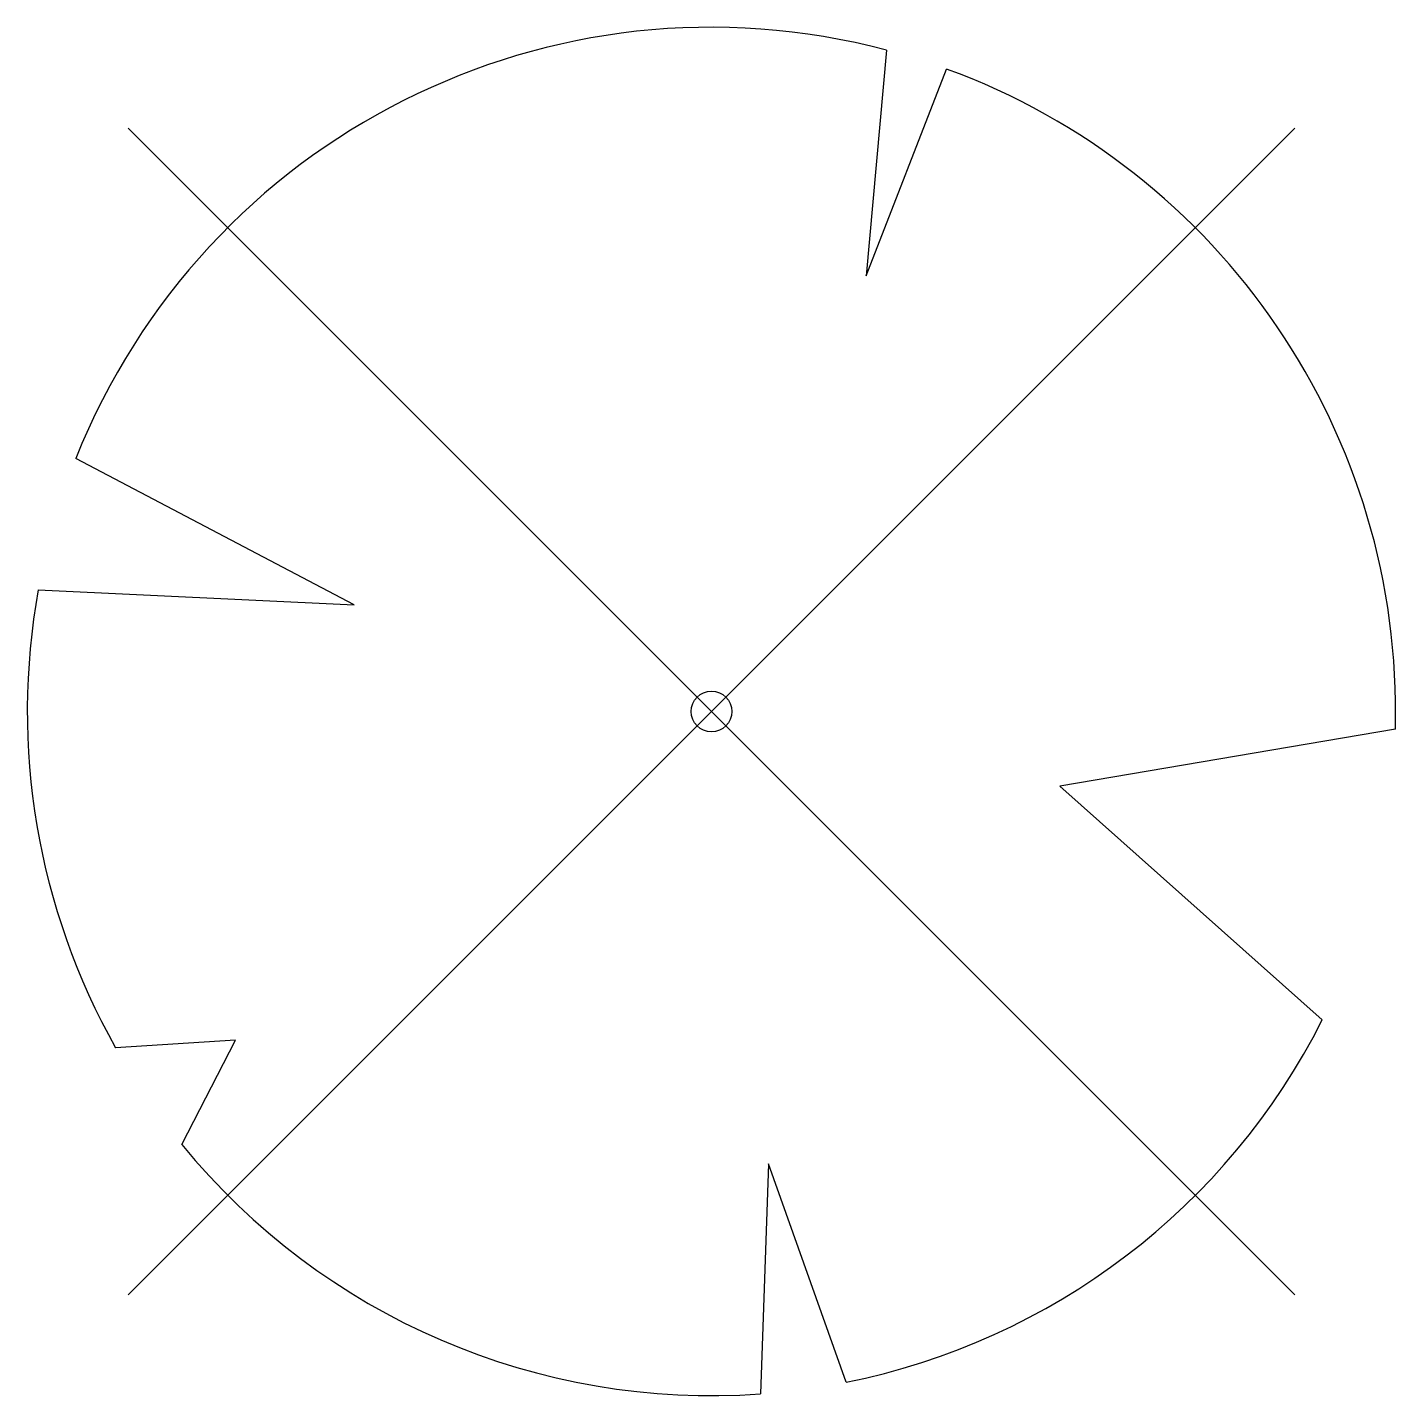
# Model space of a CAD drawing. Header units: metres. Extents: x -5 to 5, y -5 to 5.
import ezdxf

# ---------------------------------------------------------------- set-up
doc = ezdxf.new("R2010")
doc.units = ezdxf.units.M
doc.header["$LTSCALE"] = 0.2

msp = doc.modelspace()

# ---------------------------------------------------------------- linework, layer by layer
at = {"lineweight": -3}
for p, q in [((-4.293, 4.293), (4.293, -4.293)), ((4.293, 4.293), (-4.293, -4.293))]:
    msp.add_line(p, q, dxfattribs=at)
at = {"ltscale": 20, "flags": 128}
for points in [[(1.287, 4.867), (1.139, 3.207), (1.73, 4.728)], [(-4.954, 0.896), (-2.63, 0.785), (-4.678, 1.862)], [(5.033, -0.13), (2.563, -0.55), (4.494, -2.27)], [(-3.898, -3.187), (-3.502, -2.418), (-4.385, -2.474)], [(0.992, -4.936), (0.419, -3.33), (0.361, -5.022)]]:
    msp.add_lwpolyline(points, dxfattribs=at)
msp.add_lwpolyline([(5.033, -0.13, 0.321944), (1.73, 4.728, 0.321944)], format="xyb", dxfattribs=at)
msp.add_circle((0, 0), 0.15)
at = {"ltscale": 20}
for start, end in [(75.1844, 158.299), (169.749, 209.4302), (281.3601, 333.2046), (219.2667, 274.1068)]:
    msp.add_arc((0, 0), 5.035, start, end, dxfattribs=at)

doc.saveas('drawing.dxf')
